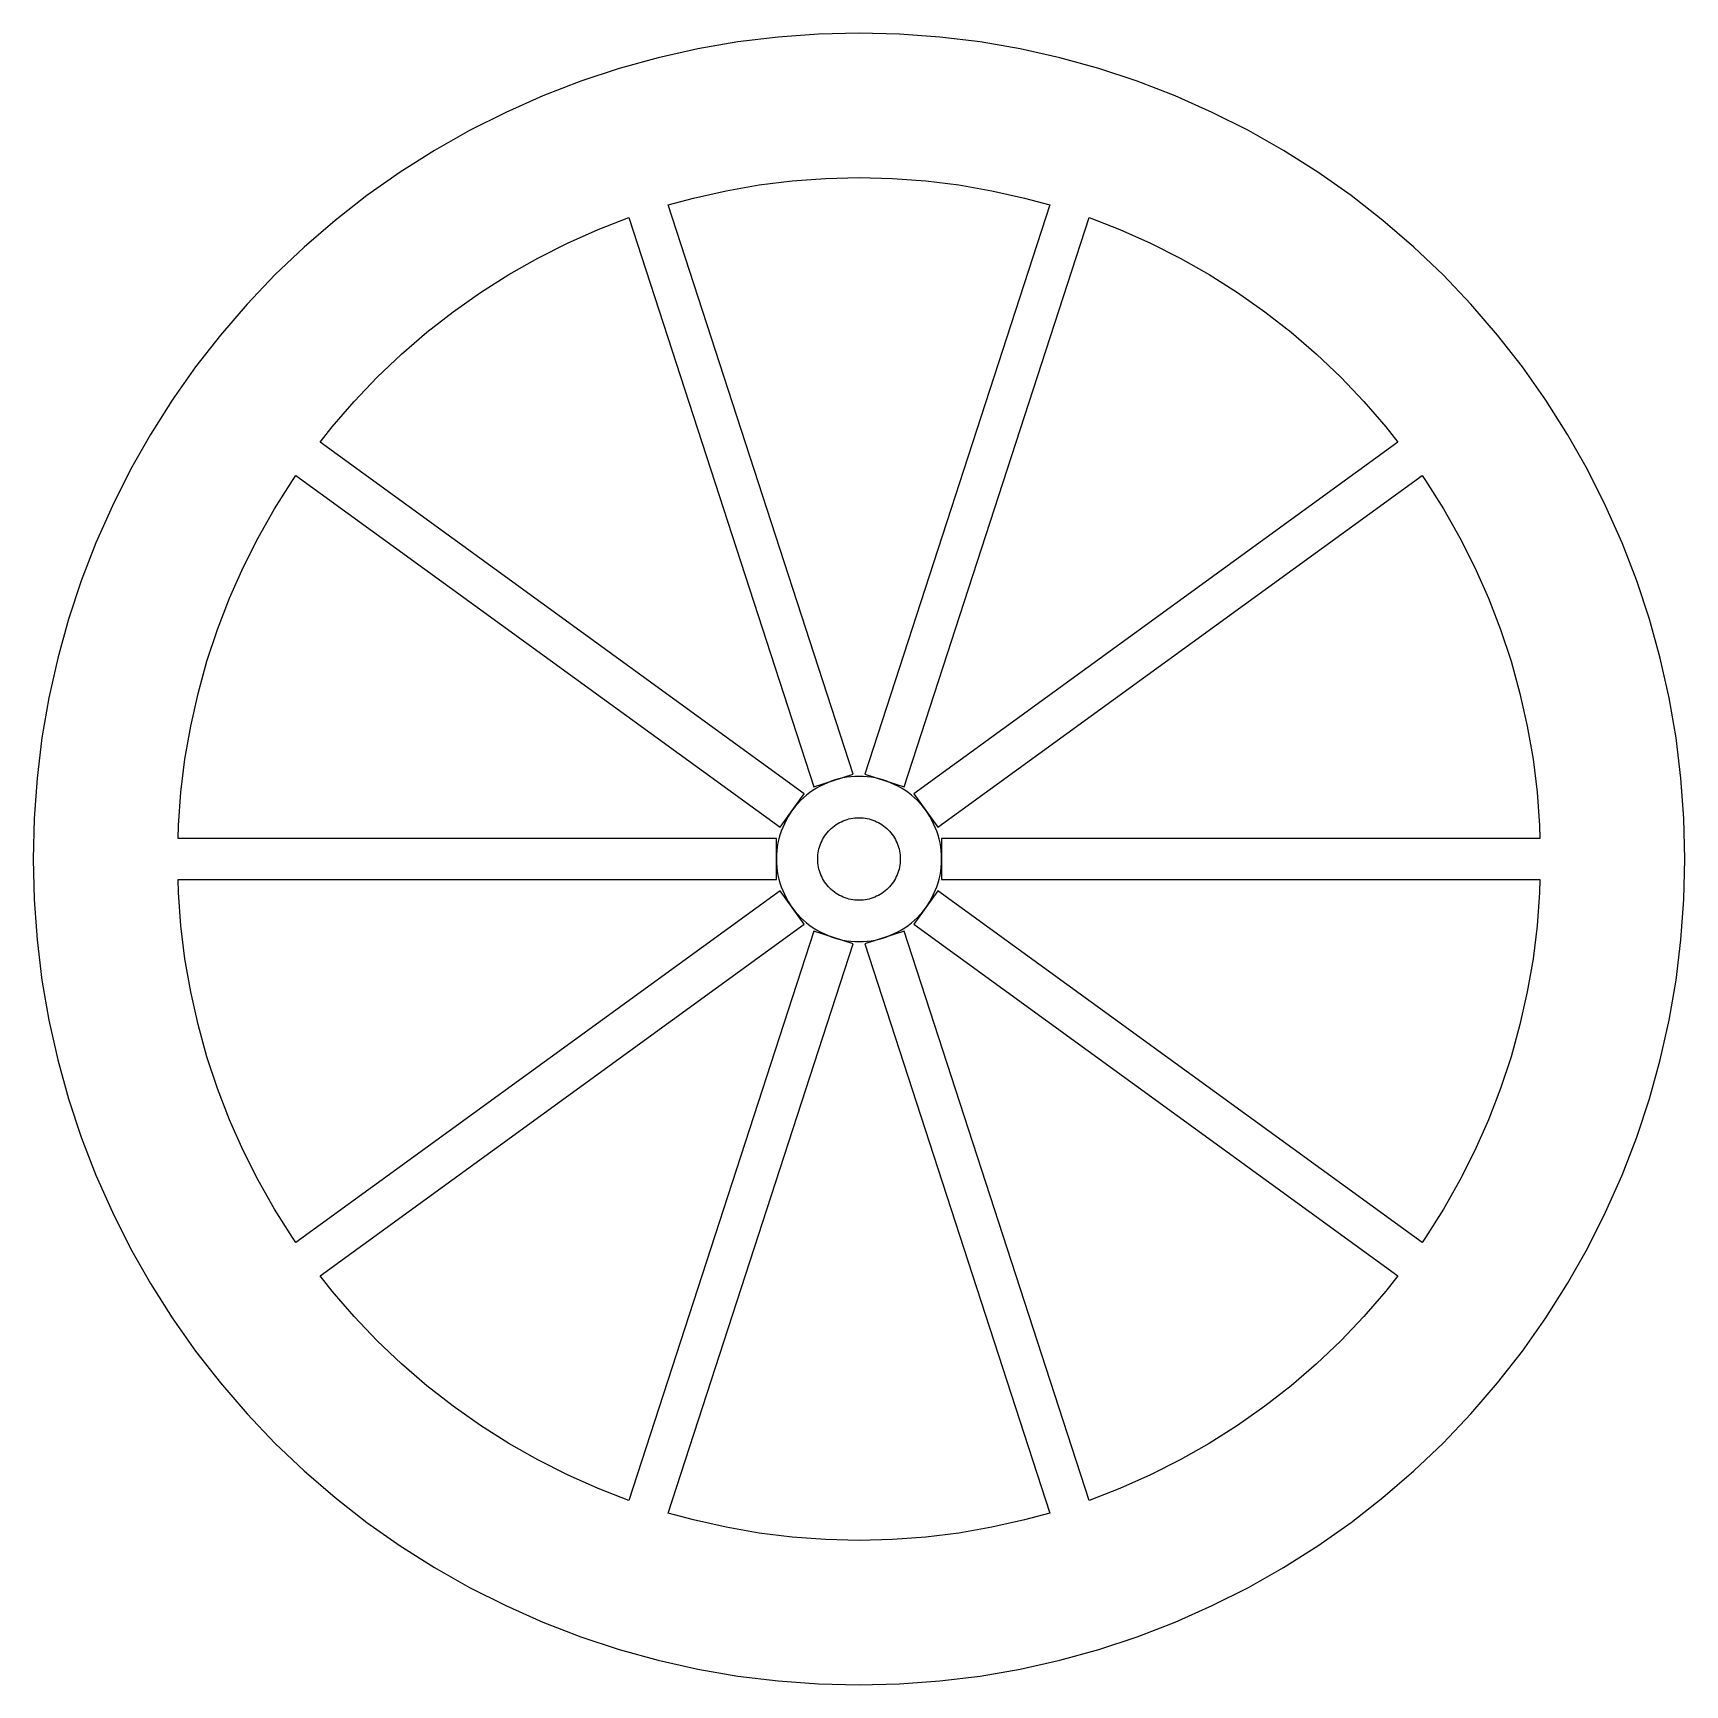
# Model space of a CAD drawing. Header units: metres. Extents: x -20 to 20, y -20 to 20.
import ezdxf

# ---------------------------------------------------------------- set-up
doc = ezdxf.new("R2010")
doc.units = ezdxf.units.M

msp = doc.modelspace()

# ---------------------------------------------------------------- linework, layer by layer
for p, q in [((0, 20), (-0.981339, 19.9759)), ((0.981339, 19.9759), (0, 20)), ((-3.90179, 19.6157), (-4.85959, 19.4006)), ((-2.9346, 19.7835), (-3.90179, 19.6157)), ((-1.96034, 19.9037), (-2.9346, 19.7835)), ((-0.981339, 19.9759), (-1.96034, 19.9037)), ((1.96034, 19.9037), (0.981339, 19.9759)), ((2.9346, 19.7835), (1.96034, 19.9037)), ((3.90179, 19.6157), (2.9346, 19.7835)), ((4.85959, 19.4006), (3.90179, 19.6157)), ((-4.85959, 19.4006), (-5.80568, 19.1388)), ((5.80568, 19.1388), (4.85959, 19.4006)), ((-6.73779, 18.8309), (-7.65366, 18.4776)), ((-5.80568, 19.1388), (-6.73779, 18.8309)), ((6.73779, 18.8309), (5.80568, 19.1388)), ((7.65366, 18.4776), (6.73779, 18.8309)), ((-7.65366, 18.4776), (-8.5511, 18.0798)), ((8.5511, 18.0798), (7.65366, 18.4776)), ((-8.5511, 18.0798), (-9.42793, 17.6384)), ((9.42793, 17.6384), (8.5511, 18.0798)), ((-9.42793, 17.6384), (-10.282, 17.1546)), ((10.282, 17.1546), (9.42793, 17.6384)), ((-10.282, 17.1546), (-11.1114, 16.6294)), ((11.1114, 16.6294), (10.282, 17.1546)), ((-11.1114, 16.6294), (-11.914, 16.0641)), ((-2.42105, 16.3214), (-1.61728, 16.4205)), ((-1.61728, 16.4205), (-0.809616, 16.4801)), ((-0.809616, 16.4801), (0, 16.5)), ((0, 16.5), (0.809616, 16.4801)), ((0.809616, 16.4801), (1.61728, 16.4205)), ((1.61728, 16.4205), (2.42105, 16.3214)), ((11.914, 16.0641), (11.1114, 16.6294)), ((-11.914, 16.0641), (-12.6879, 15.4602)), ((-4.61986, 15.8365), (-4.00917, 16.0055)), ((-4.00917, 16.0055), (-3.21898, 16.183)), ((-3.21898, 16.183), (-2.42105, 16.3214)), ((2.42105, 16.3214), (3.21898, 16.183)), ((3.21898, 16.183), (4.00917, 16.0055)), ((4.00917, 16.0055), (4.61986, 15.8365)), ((12.6879, 15.4602), (11.914, 16.0641)), ((-0.142502, 2.05661), (-4.61986, 15.8365)), ((4.61986, 15.8365), (0.142502, 2.05661)), ((-12.6879, 15.4602), (-13.4312, 14.819)), ((-7.05466, 14.9158), (-6.31427, 15.244)), ((-6.31427, 15.244), (-5.57185, 15.5304)), ((-5.57185, 15.5304), (-1.09355, 1.7476)), ((1.09355, 1.7476), (5.57185, 15.5304)), ((5.57185, 15.5304), (6.31427, 15.244)), ((6.31427, 15.244), (7.05466, 14.9158)), ((13.4312, 14.819), (12.6879, 15.4602)), ((-13.4312, 14.819), (-14.1421, 14.1421)), ((-7.77805, 14.5517), (-7.05466, 14.9158)), ((7.05466, 14.9158), (7.77805, 14.5517)), ((14.1421, 14.1421), (13.4312, 14.819)), ((-8.48268, 14.1525), (-7.77805, 14.5517)), ((7.77805, 14.5517), (8.48268, 14.1525)), ((-14.1421, 14.1421), (-14.819, 13.4312)), ((-9.1669, 13.7192), (-8.48268, 14.1525)), ((8.48268, 14.1525), (9.1669, 13.7192)), ((14.819, 13.4312), (14.1421, 14.1421)), ((-9.82903, 13.2529), (-9.1669, 13.7192)), ((9.1669, 13.7192), (9.82903, 13.2529)), ((-14.819, 13.4312), (-15.4602, 12.6879)), ((-10.4675, 12.7547), (-9.82903, 13.2529)), ((9.82903, 13.2529), (10.4675, 12.7547)), ((15.4602, 12.6879), (14.819, 13.4312)), ((-15.4602, 12.6879), (-16.0641, 11.914)), ((-11.0807, 12.2257), (-10.4675, 12.7547)), ((10.4675, 12.7547), (11.0807, 12.2257)), ((16.0641, 11.914), (15.4602, 12.6879)), ((-11.6673, 11.6673), (-11.0807, 12.2257)), ((11.0807, 12.2257), (11.6673, 11.6673)), ((-16.0641, 11.914), (-16.6294, 11.1114)), ((-12.2257, 11.0807), (-11.6673, 11.6673)), ((11.6673, 11.6673), (12.2257, 11.0807)), ((16.6294, 11.1114), (16.0641, 11.914)), ((-16.6294, 11.1114), (-17.1546, 10.282)), ((-12.7547, 10.4675), (-12.2257, 11.0807)), ((12.2257, 11.0807), (12.7547, 10.4675)), ((17.1546, 10.282), (16.6294, 11.1114)), ((-13.0448, 10.0957), (-12.7547, 10.4675)), ((12.7547, 10.4675), (13.0448, 10.0957)), ((-17.1546, 10.282), (-17.6384, 9.42793)), ((-1.32413, 1.58008), (-13.0448, 10.0957)), ((13.0448, 10.0957), (1.32413, 1.58008)), ((17.6384, 9.42793), (17.1546, 10.282)), ((-17.6384, 9.42793), (-18.0798, 8.5511)), ((-13.7192, 9.1669), (-13.6341, 9.28773)), ((-13.6341, 9.28773), (-1.91193, 0.771057)), ((1.91193, 0.771057), (13.6341, 9.28773)), ((13.6341, 9.28773), (13.7192, 9.1669)), ((18.0798, 8.5511), (17.6384, 9.42793)), ((-14.1525, 8.48268), (-13.7192, 9.1669)), ((13.7192, 9.1669), (14.1525, 8.48268)), ((-18.0798, 8.5511), (-18.4776, 7.65366)), ((-14.5517, 7.77805), (-14.1525, 8.48268)), ((14.1525, 8.48268), (14.5517, 7.77805)), ((18.4776, 7.65366), (18.0798, 8.5511)), ((-18.4776, 7.65366), (-18.8309, 6.73779)), ((-14.9158, 7.05466), (-14.5517, 7.77805)), ((14.5517, 7.77805), (14.9158, 7.05466)), ((18.8309, 6.73779), (18.4776, 7.65366)), ((-15.244, 6.31427), (-14.9158, 7.05466)), ((14.9158, 7.05466), (15.244, 6.31427)), ((-18.8309, 6.73779), (-19.1388, 5.80568)), ((19.1388, 5.80568), (18.8309, 6.73779)), ((-15.5355, 5.55867), (-15.244, 6.31427)), ((15.244, 6.31427), (15.5355, 5.55867)), ((-19.1388, 5.80568), (-19.4006, 4.85959)), ((19.4006, 4.85959), (19.1388, 5.80568)), ((-15.7895, 4.78969), (-15.5355, 5.55867)), ((15.5355, 5.55867), (15.7895, 4.78969)), ((-19.4006, 4.85959), (-19.6157, 3.90179)), ((19.6157, 3.90179), (19.4006, 4.85959)), ((-16.0055, 4.00917), (-15.7895, 4.78969)), ((15.7895, 4.78969), (16.0055, 4.00917)), ((-16.183, 3.21898), (-16.0055, 4.00917)), ((16.0055, 4.00917), (16.183, 3.21898)), ((-19.6157, 3.90179), (-19.7835, 2.9346)), ((19.7835, 2.9346), (19.6157, 3.90179)), ((-16.3214, 2.42105), (-16.183, 3.21898)), ((16.183, 3.21898), (16.3214, 2.42105)), ((-19.7835, 2.9346), (-19.9037, 1.96034)), ((19.9037, 1.96034), (19.7835, 2.9346)), ((-16.4205, 1.61728), (-16.3214, 2.42105)), ((16.3214, 2.42105), (16.4205, 1.61728)), ((-1.09355, 1.7476), (-0.142502, 2.05661)), ((0, 2), (-0.098129, 1.99759)), ((0.098129, 1.99759), (0, 2)), ((0.142502, 2.05661), (1.09355, 1.7476)), ((-19.9037, 1.96034), (-19.9759, 0.981339)), ((-16.4801, 0.809616), (-16.4205, 1.61728)), ((-1.19139, 1.60641), (-1.26878, 1.54602)), ((-1.11113, 1.66293), (-1.19139, 1.60641)), ((-1.0282, 1.71545), (-1.11113, 1.66293)), ((-0.94278, 1.76384), (-1.0282, 1.71545)), ((-0.855103, 1.80797), (-0.94278, 1.76384)), ((-0.765366, 1.84775), (-0.855103, 1.80797)), ((-0.673767, 1.88309), (-0.765366, 1.84775)), ((-0.580566, 1.91388), (-0.673767, 1.88309)), ((-0.485947, 1.94005), (-0.580566, 1.91388)), ((-0.390167, 1.96156), (-0.485947, 1.94005)), ((-0.293457, 1.97835), (-0.390167, 1.96156)), ((-0.19603, 1.99036), (-0.293457, 1.97835)), ((-0.098129, 1.99759), (-0.19603, 1.99036)), ((0.19603, 1.99036), (0.098129, 1.99759)), ((0.293457, 1.97835), (0.19603, 1.99036)), ((0.390167, 1.96156), (0.293457, 1.97835)), ((0.485947, 1.94005), (0.390167, 1.96156)), ((0.580566, 1.91388), (0.485947, 1.94005)), ((0.673767, 1.88309), (0.580566, 1.91388)), ((0.765366, 1.84775), (0.673767, 1.88309)), ((0.855103, 1.80797), (0.765366, 1.84775)), ((0.94278, 1.76384), (0.855103, 1.80797)), ((1.0282, 1.71545), (0.94278, 1.76384)), ((1.11113, 1.66293), (1.0282, 1.71545)), ((1.19139, 1.60641), (1.11113, 1.66293)), ((1.26878, 1.54602), (1.19139, 1.60641)), ((16.4205, 1.61728), (16.4801, 0.809616)), ((19.9759, 0.981339), (19.9037, 1.96034)), ((-1.91193, 0.771057), (-1.32413, 1.58008)), ((-1.54602, 1.26878), (-1.60641, 1.19139)), ((-1.48189, 1.34311), (-1.54602, 1.26878)), ((-1.4142, 1.4142), (-1.48189, 1.34311)), ((-1.34311, 1.48189), (-1.4142, 1.4142)), ((-1.26878, 1.54602), (-1.34311, 1.48189)), ((1.34311, 1.48189), (1.26878, 1.54602)), ((1.32413, 1.58008), (1.91193, 0.771057)), ((1.4142, 1.4142), (1.34311, 1.48189)), ((1.48189, 1.34311), (1.4142, 1.4142)), ((1.54602, 1.26878), (1.48189, 1.34311)), ((1.60641, 1.19139), (1.54602, 1.26878)), ((-19.9759, 0.981339), (-20, 0)), ((-16.4877, 0.5), (-16.4801, 0.809616)), ((-1.80797, 0.855103), (-1.84775, 0.765366)), ((-1.76384, 0.94278), (-1.80797, 0.855103)), ((-1.71545, 1.0282), (-1.76384, 0.94278)), ((-1.66293, 1.11113), (-1.71545, 1.0282)), ((-1.60641, 1.19139), (-1.66293, 1.11113)), ((-0.634384, 0.77301), (-0.595688, 0.803207)), ((-0.595688, 0.803207), (-0.555557, 0.831467)), ((-0.555557, 0.831467), (-0.514099, 0.857727)), ((-0.514099, 0.857727), (-0.47139, 0.881912)), ((-0.47139, 0.881912), (-0.427551, 0.903976)), ((-0.427551, 0.903976), (-0.382675, 0.923874)), ((-0.382675, 0.923874), (-0.336884, 0.941544)), ((-0.336884, 0.941544), (-0.290283, 0.95694)), ((-0.290283, 0.95694), (-0.242966, 0.970016)), ((-0.242966, 0.970016), (-0.195084, 0.980774)), ((-0.195084, 0.980774), (-0.146729, 0.989166)), ((-0.146729, 0.989166), (-0.098007, 0.995178)), ((-0.098007, 0.995178), (-0.049057, 0.998795)), ((-0.049057, 0.998795), (0, 1)), ((0, 1), (0.049057, 0.998795)), ((0.049057, 0.998795), (0.098007, 0.995178)), ((0.098007, 0.995178), (0.146729, 0.989166)), ((0.146729, 0.989166), (0.195084, 0.980774)), ((0.195084, 0.980774), (0.242966, 0.970016)), ((0.242966, 0.970016), (0.290283, 0.95694)), ((0.290283, 0.95694), (0.336884, 0.941544)), ((0.336884, 0.941544), (0.382675, 0.923874)), ((0.382675, 0.923874), (0.427551, 0.903976)), ((0.427551, 0.903976), (0.47139, 0.881912)), ((0.47139, 0.881912), (0.514099, 0.857727)), ((0.514099, 0.857727), (0.555557, 0.831467)), ((0.555557, 0.831467), (0.595688, 0.803207)), ((0.595688, 0.803207), (0.634384, 0.77301)), ((1.66293, 1.11113), (1.60641, 1.19139)), ((1.71545, 1.0282), (1.66293, 1.11113)), ((1.76384, 0.94278), (1.71545, 1.0282)), ((1.80797, 0.855103), (1.76384, 0.94278)), ((1.84775, 0.765366), (1.80797, 0.855103)), ((16.4801, 0.809616), (16.4877, 0.5)), ((20, 0), (19.9759, 0.981339)), ((-2, 0.5), (-16.4877, 0.5)), ((-2, -0.5), (-2, 0.5)), ((-1.94005, 0.485947), (-1.96156, 0.390167)), ((-1.91388, 0.580566), (-1.94005, 0.485947)), ((-1.88309, 0.673767), (-1.91388, 0.580566)), ((-1.84775, 0.765366), (-1.88309, 0.673767)), ((-0.923874, 0.382675), (-0.903976, 0.427551)), ((-0.903976, 0.427551), (-0.881912, 0.47139)), ((-0.881912, 0.47139), (-0.857727, 0.514099)), ((-0.857727, 0.514099), (-0.831467, 0.555557)), ((-0.831467, 0.555557), (-0.803207, 0.595688)), ((-0.803207, 0.595688), (-0.77301, 0.634384)), ((-0.77301, 0.634384), (-0.740936, 0.671555)), ((-0.740936, 0.671555), (-0.707092, 0.707092)), ((-0.707092, 0.707092), (-0.671555, 0.740936)), ((-0.671555, 0.740936), (-0.634384, 0.77301)), ((0.634384, 0.77301), (0.671555, 0.740936)), ((0.671555, 0.740936), (0.707092, 0.707092)), ((0.707092, 0.707092), (0.740936, 0.671555)), ((0.740936, 0.671555), (0.77301, 0.634384)), ((0.77301, 0.634384), (0.803207, 0.595688)), ((0.803207, 0.595688), (0.831467, 0.555557)), ((0.831467, 0.555557), (0.857727, 0.514099)), ((0.857727, 0.514099), (0.881912, 0.47139)), ((0.881912, 0.47139), (0.903976, 0.427551)), ((0.903976, 0.427551), (0.923874, 0.382675)), ((1.88309, 0.673767), (1.84775, 0.765366)), ((1.91388, 0.580566), (1.88309, 0.673767)), ((1.94005, 0.485947), (1.91388, 0.580566)), ((1.96156, 0.390167), (1.94005, 0.485947)), ((16.4877, 0.5), (2, 0.5)), ((2, 0.5), (2, -0.5)), ((-20, 0), (-19.9759, -0.981339)), ((-1.99759, 0.098129), (-2, 0)), ((-2, 0), (-1.99759, -0.098129)), ((-1.99036, 0.19603), (-1.99759, 0.098129)), ((-1.97835, 0.293457), (-1.99036, 0.19603)), ((-1.96156, 0.390167), (-1.97835, 0.293457)), ((-1, 0), (-0.998795, 0.049057)), ((-0.998795, -0.049057), (-1, 0)), ((-0.998795, 0.049057), (-0.995178, 0.098007)), ((-0.995178, 0.098007), (-0.989166, 0.146729)), ((-0.989166, 0.146729), (-0.980774, 0.195084)), ((-0.980774, 0.195084), (-0.970016, 0.242966)), ((-0.970016, 0.242966), (-0.95694, 0.290283)), ((-0.95694, 0.290283), (-0.941544, 0.336884)), ((-0.941544, 0.336884), (-0.923874, 0.382675)), ((0.923874, 0.382675), (0.941544, 0.336884)), ((0.941544, 0.336884), (0.95694, 0.290283)), ((0.95694, 0.290283), (0.970016, 0.242966)), ((0.970016, 0.242966), (0.980774, 0.195084)), ((0.980774, 0.195084), (0.989166, 0.146729)), ((0.989166, 0.146729), (0.995178, 0.098007)), ((0.995178, 0.098007), (0.998795, 0.049057)), ((0.998795, 0.049057), (1, 0)), ((1, 0), (0.998795, -0.049057)), ((1.97835, 0.293457), (1.96156, 0.390167)), ((1.99036, 0.19603), (1.97835, 0.293457)), ((1.99759, 0.098129), (1.99036, 0.19603)), ((2, 0), (1.99759, 0.098129)), ((1.99759, -0.098129), (2, 0)), ((19.9759, -0.981339), (20, 0)), ((-1.99759, -0.098129), (-1.99036, -0.19603)), ((-1.99036, -0.19603), (-1.97835, -0.293457)), ((-1.97835, -0.293457), (-1.96156, -0.390167)), ((-1.96156, -0.390167), (-1.94005, -0.485947)), ((-0.995178, -0.098007), (-0.998795, -0.049057)), ((-0.989166, -0.146729), (-0.995178, -0.098007)), ((-0.980774, -0.195084), (-0.989166, -0.146729)), ((-0.970016, -0.242966), (-0.980774, -0.195084)), ((-0.95694, -0.290283), (-0.970016, -0.242966)), ((-0.941544, -0.336884), (-0.95694, -0.290283)), ((-0.923874, -0.382675), (-0.941544, -0.336884)), ((-0.903976, -0.427551), (-0.923874, -0.382675)), ((0.923874, -0.382675), (0.903976, -0.427551)), ((0.941544, -0.336884), (0.923874, -0.382675)), ((0.95694, -0.290283), (0.941544, -0.336884)), ((0.970016, -0.242966), (0.95694, -0.290283)), ((0.980774, -0.195084), (0.970016, -0.242966)), ((0.989166, -0.146729), (0.980774, -0.195084)), ((0.995178, -0.098007), (0.989166, -0.146729)), ((0.998795, -0.049057), (0.995178, -0.098007)), ((1.94005, -0.485947), (1.96156, -0.390167)), ((1.96156, -0.390167), (1.97835, -0.293457)), ((1.97835, -0.293457), (1.99036, -0.19603)), ((1.99036, -0.19603), (1.99759, -0.098129)), ((-16.4801, -0.809616), (-16.4877, -0.5)), ((-16.4877, -0.5), (-2, -0.5)), ((-1.91193, -0.771057), (-13.6341, -9.28773)), ((-1.94005, -0.485947), (-1.91388, -0.580566)), ((-1.91388, -0.580566), (-1.88309, -0.673767)), ((-1.32413, -1.58008), (-1.91193, -0.771057)), ((-1.88309, -0.673767), (-1.84775, -0.765366)), ((-1.84775, -0.765366), (-1.80797, -0.855103)), ((-0.881912, -0.47139), (-0.903976, -0.427551)), ((-0.857727, -0.514099), (-0.881912, -0.47139)), ((-0.831467, -0.555557), (-0.857727, -0.514099)), ((-0.803207, -0.595688), (-0.831467, -0.555557)), ((-0.77301, -0.634384), (-0.803207, -0.595688)), ((-0.740936, -0.671555), (-0.77301, -0.634384)), ((-0.707092, -0.707092), (-0.740936, -0.671555)), ((-0.671555, -0.740936), (-0.707092, -0.707092)), ((-0.634384, -0.77301), (-0.671555, -0.740936)), ((-0.595688, -0.803207), (-0.634384, -0.77301)), ((0.634384, -0.77301), (0.595688, -0.803207)), ((0.671555, -0.740936), (0.634384, -0.77301)), ((0.707092, -0.707092), (0.671555, -0.740936)), ((0.740936, -0.671555), (0.707092, -0.707092)), ((0.77301, -0.634384), (0.740936, -0.671555)), ((0.803207, -0.595688), (0.77301, -0.634384)), ((0.831467, -0.555557), (0.803207, -0.595688)), ((0.857727, -0.514099), (0.831467, -0.555557)), ((0.881912, -0.47139), (0.857727, -0.514099)), ((0.903976, -0.427551), (0.881912, -0.47139)), ((1.91193, -0.771057), (1.32413, -1.58008)), ((1.80797, -0.855103), (1.84775, -0.765366)), ((1.84775, -0.765366), (1.88309, -0.673767)), ((1.88309, -0.673767), (1.91388, -0.580566)), ((13.6341, -9.28773), (1.91193, -0.771057)), ((1.91388, -0.580566), (1.94005, -0.485947)), ((2, -0.5), (16.4877, -0.5)), ((16.4877, -0.5), (16.4801, -0.809616)), ((-19.9759, -0.981339), (-19.9037, -1.96034)), ((-16.4205, -1.61728), (-16.4801, -0.809616)), ((-1.80797, -0.855103), (-1.76384, -0.94278)), ((-1.76384, -0.94278), (-1.71545, -1.0282)), ((-1.71545, -1.0282), (-1.66293, -1.11113)), ((-1.66293, -1.11113), (-1.60641, -1.19139)), ((-1.60641, -1.19139), (-1.54602, -1.26878)), ((-0.555557, -0.831467), (-0.595688, -0.803207)), ((-0.514099, -0.857727), (-0.555557, -0.831467)), ((-0.47139, -0.881912), (-0.514099, -0.857727)), ((-0.427551, -0.903976), (-0.47139, -0.881912)), ((-0.382675, -0.923874), (-0.427551, -0.903976)), ((-0.336884, -0.941544), (-0.382675, -0.923874)), ((-0.290283, -0.95694), (-0.336884, -0.941544)), ((-0.242966, -0.970016), (-0.290283, -0.95694)), ((-0.195084, -0.980774), (-0.242966, -0.970016)), ((-0.146729, -0.989166), (-0.195084, -0.980774)), ((-0.098007, -0.995178), (-0.146729, -0.989166)), ((-0.049057, -0.998795), (-0.098007, -0.995178)), ((0, -1), (-0.049057, -0.998795)), ((0.049057, -0.998795), (0, -1)), ((0.098007, -0.995178), (0.049057, -0.998795)), ((0.146729, -0.989166), (0.098007, -0.995178)), ((0.195084, -0.980774), (0.146729, -0.989166)), ((0.242966, -0.970016), (0.195084, -0.980774)), ((0.290283, -0.95694), (0.242966, -0.970016)), ((0.336884, -0.941544), (0.290283, -0.95694)), ((0.382675, -0.923874), (0.336884, -0.941544)), ((0.427551, -0.903976), (0.382675, -0.923874)), ((0.47139, -0.881912), (0.427551, -0.903976)), ((0.514099, -0.857727), (0.47139, -0.881912)), ((0.555557, -0.831467), (0.514099, -0.857727)), ((0.595688, -0.803207), (0.555557, -0.831467)), ((1.54602, -1.26878), (1.60641, -1.19139)), ((1.60641, -1.19139), (1.66293, -1.11113)), ((1.66293, -1.11113), (1.71545, -1.0282)), ((1.71545, -1.0282), (1.76384, -0.94278)), ((1.76384, -0.94278), (1.80797, -0.855103)), ((16.4801, -0.809616), (16.4205, -1.61728)), ((19.9037, -1.96034), (19.9759, -0.981339)), ((-13.0448, -10.0957), (-1.32413, -1.58008)), ((-1.54602, -1.26878), (-1.48189, -1.34311)), ((-1.48189, -1.34311), (-1.4142, -1.4142)), ((-1.4142, -1.4142), (-1.34311, -1.48189)), ((-1.34311, -1.48189), (-1.26878, -1.54602)), ((-1.26878, -1.54602), (-1.19139, -1.60641)), ((1.19139, -1.60641), (1.26878, -1.54602)), ((1.26878, -1.54602), (1.34311, -1.48189)), ((1.32413, -1.58008), (13.0448, -10.0957)), ((1.34311, -1.48189), (1.4142, -1.4142)), ((1.4142, -1.4142), (1.48189, -1.34311)), ((1.48189, -1.34311), (1.54602, -1.26878)), ((-19.9037, -1.96034), (-19.7835, -2.9346)), ((-16.3214, -2.42105), (-16.4205, -1.61728)), ((-1.09355, -1.7476), (-5.57185, -15.5304)), ((-1.19139, -1.60641), (-1.11113, -1.66293)), ((-1.11113, -1.66293), (-1.0282, -1.71545)), ((-0.142502, -2.05661), (-1.09355, -1.7476)), ((-1.0282, -1.71545), (-0.94278, -1.76384)), ((-0.94278, -1.76384), (-0.855103, -1.80797)), ((-0.855103, -1.80797), (-0.765366, -1.84775)), ((-0.765366, -1.84775), (-0.673767, -1.88309)), ((-0.673767, -1.88309), (-0.580566, -1.91388)), ((-0.580566, -1.91388), (-0.485947, -1.94005)), ((-0.485947, -1.94005), (-0.390167, -1.96156)), ((-0.390167, -1.96156), (-0.293457, -1.97835)), ((-0.293457, -1.97835), (-0.19603, -1.99036)), ((-0.19603, -1.99036), (-0.098129, -1.99759)), ((-0.098129, -1.99759), (0, -2)), ((0, -2), (0.098129, -1.99759)), ((0.098129, -1.99759), (0.19603, -1.99036)), ((1.09355, -1.7476), (0.142502, -2.05661)), ((0.19603, -1.99036), (0.293457, -1.97835)), ((0.293457, -1.97835), (0.390167, -1.96156)), ((0.390167, -1.96156), (0.485947, -1.94005)), ((0.485947, -1.94005), (0.580566, -1.91388)), ((0.580566, -1.91388), (0.673767, -1.88309)), ((0.673767, -1.88309), (0.765366, -1.84775)), ((0.765366, -1.84775), (0.855103, -1.80797)), ((0.855103, -1.80797), (0.94278, -1.76384)), ((0.94278, -1.76384), (1.0282, -1.71545)), ((1.0282, -1.71545), (1.11113, -1.66293)), ((5.57185, -15.5304), (1.09355, -1.7476)), ((1.11113, -1.66293), (1.19139, -1.60641)), ((16.4205, -1.61728), (16.3214, -2.42105)), ((19.7835, -2.9346), (19.9037, -1.96034)), ((-4.61986, -15.8365), (-0.142502, -2.05661)), ((0.142502, -2.05661), (4.61986, -15.8365)), ((-16.183, -3.21898), (-16.3214, -2.42105)), ((16.3214, -2.42105), (16.183, -3.21898)), ((-19.7835, -2.9346), (-19.6157, -3.90179)), ((19.6157, -3.90179), (19.7835, -2.9346)), ((-16.0055, -4.00917), (-16.183, -3.21898)), ((16.183, -3.21898), (16.0055, -4.00917)), ((-19.6157, -3.90179), (-19.4006, -4.85959)), ((19.4006, -4.85959), (19.6157, -3.90179)), ((-15.7895, -4.78969), (-16.0055, -4.00917)), ((16.0055, -4.00917), (15.7895, -4.78969)), ((-15.5355, -5.55867), (-15.7895, -4.78969)), ((15.7895, -4.78969), (15.5355, -5.55867)), ((-19.4006, -4.85959), (-19.1388, -5.80568)), ((19.1388, -5.80568), (19.4006, -4.85959)), ((-15.244, -6.31427), (-15.5355, -5.55867)), ((15.5355, -5.55867), (15.244, -6.31427)), ((-19.1388, -5.80568), (-18.8309, -6.73779)), ((18.8309, -6.73779), (19.1388, -5.80568)), ((-14.9158, -7.05466), (-15.244, -6.31427)), ((15.244, -6.31427), (14.9158, -7.05466)), ((-18.8309, -6.73779), (-18.4776, -7.65366)), ((18.4776, -7.65366), (18.8309, -6.73779)), ((-14.5517, -7.77805), (-14.9158, -7.05466)), ((14.9158, -7.05466), (14.5517, -7.77805)), ((-18.4776, -7.65366), (-18.0798, -8.5511)), ((-14.1525, -8.48268), (-14.5517, -7.77805)), ((14.5517, -7.77805), (14.1525, -8.48268)), ((18.0798, -8.5511), (18.4776, -7.65366)), ((-18.0798, -8.5511), (-17.6384, -9.42793)), ((-13.7192, -9.1669), (-14.1525, -8.48268)), ((14.1525, -8.48268), (13.7192, -9.1669)), ((17.6384, -9.42793), (18.0798, -8.5511)), ((-13.6341, -9.28773), (-13.7192, -9.1669)), ((13.7192, -9.1669), (13.6341, -9.28773)), ((-17.6384, -9.42793), (-17.1546, -10.282)), ((17.1546, -10.282), (17.6384, -9.42793)), ((-17.1546, -10.282), (-16.6294, -11.1114)), ((-12.7547, -10.4675), (-13.0448, -10.0957)), ((13.0448, -10.0957), (12.7547, -10.4675)), ((16.6294, -11.1114), (17.1546, -10.282)), ((-12.2257, -11.0807), (-12.7547, -10.4675)), ((12.7547, -10.4675), (12.2257, -11.0807)), ((-16.6294, -11.1114), (-16.0641, -11.914)), ((-11.6673, -11.6673), (-12.2257, -11.0807)), ((12.2257, -11.0807), (11.6673, -11.6673)), ((16.0641, -11.914), (16.6294, -11.1114)), ((-16.0641, -11.914), (-15.4602, -12.6879)), ((-11.0807, -12.2257), (-11.6673, -11.6673)), ((11.6673, -11.6673), (11.0807, -12.2257)), ((15.4602, -12.6879), (16.0641, -11.914)), ((-10.4675, -12.7547), (-11.0807, -12.2257)), ((11.0807, -12.2257), (10.4675, -12.7547)), ((-15.4602, -12.6879), (-14.819, -13.4312)), ((-9.82903, -13.2529), (-10.4675, -12.7547)), ((10.4675, -12.7547), (9.82903, -13.2529)), ((14.819, -13.4312), (15.4602, -12.6879)), ((-14.819, -13.4312), (-14.1421, -14.1421)), ((-9.1669, -13.7192), (-9.82903, -13.2529)), ((9.82903, -13.2529), (9.1669, -13.7192)), ((14.1421, -14.1421), (14.819, -13.4312)), ((-8.48268, -14.1525), (-9.1669, -13.7192)), ((9.1669, -13.7192), (8.48268, -14.1525)), ((-14.1421, -14.1421), (-13.4312, -14.819)), ((-7.77805, -14.5517), (-8.48268, -14.1525)), ((8.48268, -14.1525), (7.77805, -14.5517)), ((13.4312, -14.819), (14.1421, -14.1421)), ((-7.05466, -14.9158), (-7.77805, -14.5517)), ((7.77805, -14.5517), (7.05466, -14.9158)), ((-13.4312, -14.819), (-12.6879, -15.4602)), ((-6.31427, -15.244), (-7.05466, -14.9158)), ((7.05466, -14.9158), (6.31427, -15.244)), ((12.6879, -15.4602), (13.4312, -14.819)), ((-12.6879, -15.4602), (-11.914, -16.0641)), ((-5.57185, -15.5304), (-6.31427, -15.244)), ((6.31427, -15.244), (5.57185, -15.5304)), ((11.914, -16.0641), (12.6879, -15.4602)), ((-4.00917, -16.0055), (-4.61986, -15.8365)), ((4.61986, -15.8365), (4.00917, -16.0055)), ((-11.914, -16.0641), (-11.1114, -16.6294)), ((-3.21898, -16.183), (-4.00917, -16.0055)), ((-2.42105, -16.3214), (-3.21898, -16.183)), ((-1.61728, -16.4205), (-2.42105, -16.3214)), ((2.42105, -16.3214), (1.61728, -16.4205)), ((3.21898, -16.183), (2.42105, -16.3214)), ((4.00917, -16.0055), (3.21898, -16.183)), ((11.1114, -16.6294), (11.914, -16.0641)), ((-11.1114, -16.6294), (-10.282, -17.1546)), ((-0.809616, -16.4801), (-1.61728, -16.4205)), ((0, -16.5), (-0.809616, -16.4801)), ((0.809616, -16.4801), (0, -16.5)), ((1.61728, -16.4205), (0.809616, -16.4801)), ((10.282, -17.1546), (11.1114, -16.6294)), ((-10.282, -17.1546), (-9.42793, -17.6384)), ((9.42793, -17.6384), (10.282, -17.1546)), ((-9.42793, -17.6384), (-8.5511, -18.0798)), ((8.5511, -18.0798), (9.42793, -17.6384)), ((-8.5511, -18.0798), (-7.65366, -18.4776)), ((7.65366, -18.4776), (8.5511, -18.0798)), ((-7.65366, -18.4776), (-6.73779, -18.8309)), ((6.73779, -18.8309), (7.65366, -18.4776)), ((-6.73779, -18.8309), (-5.80568, -19.1388)), ((-5.80568, -19.1388), (-4.85959, -19.4006)), ((4.85959, -19.4006), (5.80568, -19.1388)), ((5.80568, -19.1388), (6.73779, -18.8309)), ((-4.85959, -19.4006), (-3.90179, -19.6157)), ((3.90179, -19.6157), (4.85959, -19.4006)), ((-3.90179, -19.6157), (-2.9346, -19.7835)), ((-2.9346, -19.7835), (-1.96034, -19.9037)), ((-1.96034, -19.9037), (-0.981339, -19.9759)), ((-0.981339, -19.9759), (0, -20)), ((0, -20), (0.981339, -19.9759)), ((0.981339, -19.9759), (1.96034, -19.9037)), ((1.96034, -19.9037), (2.9346, -19.7835)), ((2.9346, -19.7835), (3.90179, -19.6157))]:
    msp.add_line(p, q)

doc.saveas('drawing.dxf')
